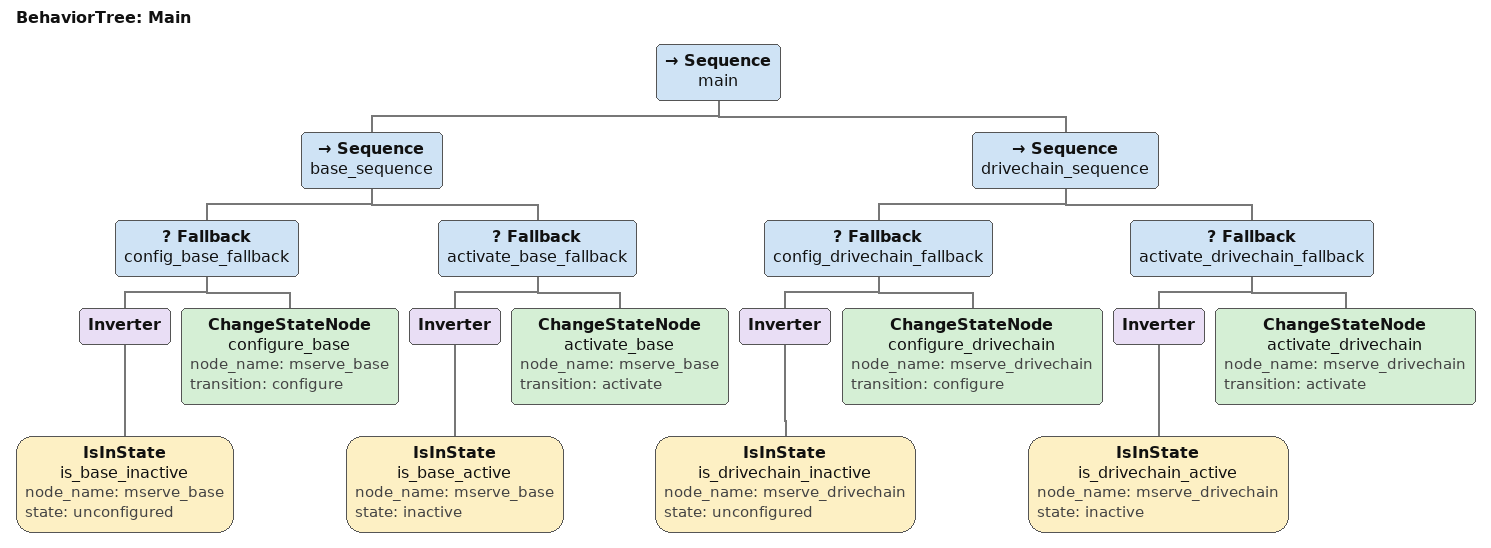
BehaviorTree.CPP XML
<root BTCPP_format="4">
    <BehaviorTree ID="Main">
        <Sequence name="main">

            <Sequence name="base_sequence">
                <Fallback name="config_base_fallback">
                    <Inverter>
                        <IsInState
                            name="is_base_inactive"
                            node_name="mserve_base"
                            state="unconfigured"
                        />
                    </Inverter>
                    <ChangeStateNode
                        name="configure_base"
                        node_name="mserve_base"
                        transition="configure"
                    />
                </Fallback>

                <Fallback name="activate_base_fallback">
                    <Inverter>
                        <IsInState
                            name="is_base_active"
                            node_name="mserve_base"
                            state="inactive"
                        />
                    </Inverter>
                    <ChangeStateNode
                        name="activate_base"
                        node_name="mserve_base"
                        transition="activate"
                    />
                </Fallback>
            </Sequence>

            <Sequence name="drivechain_sequence">
                <Fallback name="config_drivechain_fallback">
                    <Inverter>
                        <IsInState
                            name="is_drivechain_inactive"
                            node_name="mserve_drivechain"
                            state="unconfigured"
                        />
                    </Inverter>
                    <ChangeStateNode
                        name="configure_drivechain"
                        node_name="mserve_drivechain"
                        transition="configure"
                    />
                </Fallback>

                <Fallback name="activate_drivechain_fallback">
                    <Inverter>
                        <IsInState
                            name="is_drivechain_active"
                            node_name="mserve_drivechain"
                            state="inactive"
                        />
                    </Inverter>
                    <ChangeStateNode
                        name="activate_drivechain"
                        node_name="mserve_drivechain"
                        transition="activate"
                    />
                </Fallback>
            </Sequence>

        </Sequence>
    </BehaviorTree>
</root>
